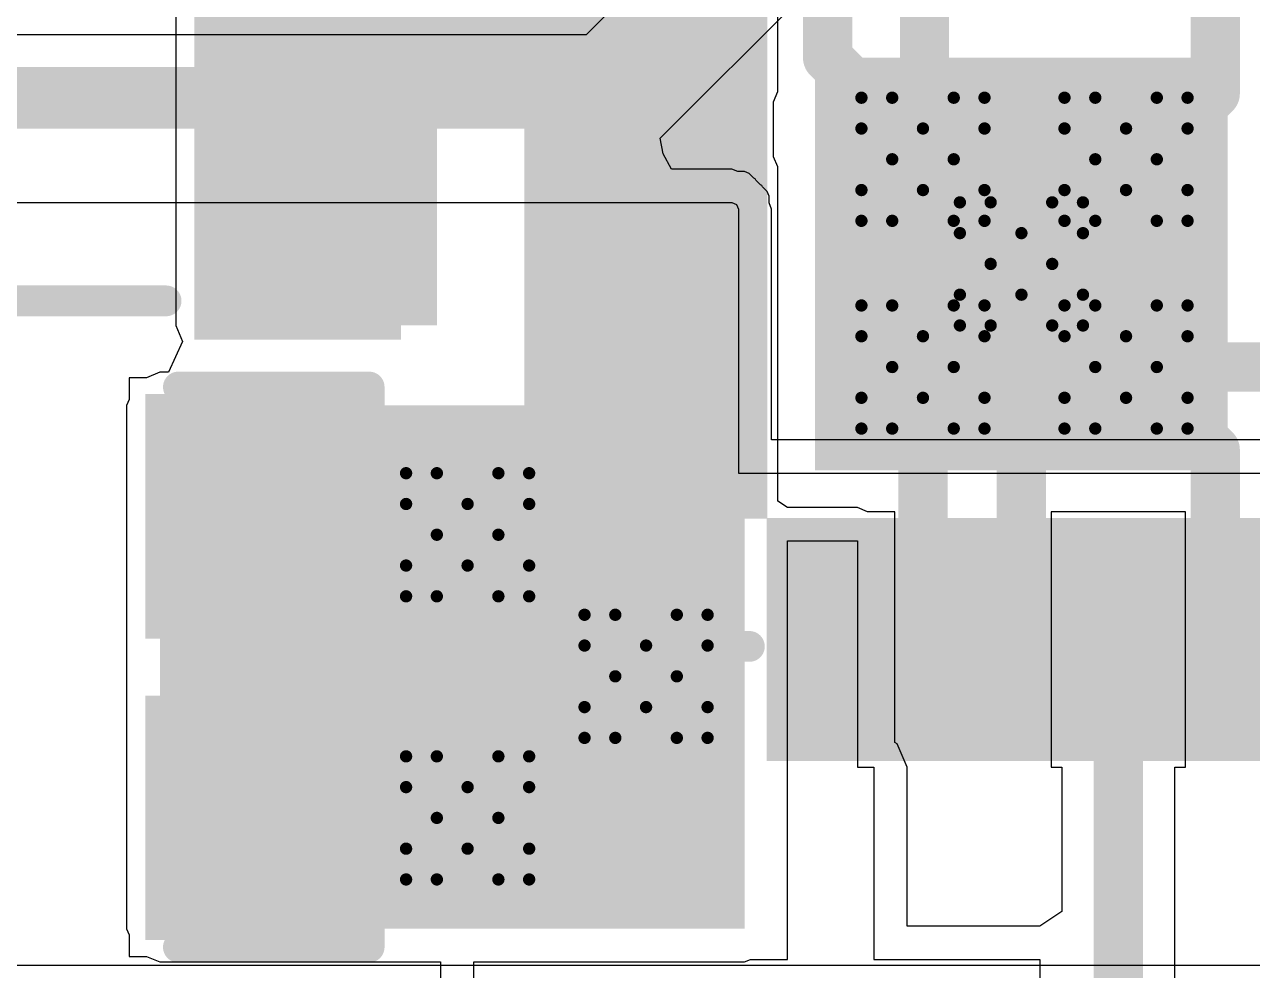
# Model space of a CAD drawing. Header units: inches. Extents: x -0.2 to 17.4, y -0.2 to 2.6.
# Drawn here: x 1.554 to 1.7535, y 0.9392 to 1.0929 of the extents above; entities that cross this region are included whole.
import ezdxf

# ---------------------------------------------------------------- set-up
doc = ezdxf.new("R2010")
doc.units = ezdxf.units.IN
doc.header["$MEASUREMENT"] = 0
for name, color, linetype in [('Bottom Layer', 5, 'Continuous'), ('Drill Drawing', 1, 'Continuous'), ('Top Layer', 1, 'Continuous'), ('Top Overlay', 2, 'Continuous'), ('Top Paste', 8, 'Continuous'), ('Top Solder', 216, 'Continuous'), ('Via Holes', 16, 'Continuous')]:
    doc.layers.add(name, color=color, linetype=linetype)

# ---------------------------------------------------------------- blocks, each defined once
blk = doc.blocks.new('20_QFN_3X3__21')
at = {"layer": 'Top Layer'}
for points in [[(-0.0374, 0.07677), (-0.02559, 0.07677), (-0.02559, 0.04528), (-0.0374, 0.04528)], [(-0.02165, 0.07677), (-0.00984, 0.07677), (-0.00984, 0.04528), (-0.02165, 0.04528)], [(-0.00591, 0.07677), (0.00591, 0.07677), (0.00591, 0.04528), (-0.00591, 0.04528)], [(0.00984, 0.07677), (0.02165, 0.07677), (0.02165, 0.04528), (0.00984, 0.04528)], [(0.02559, 0.07677), (0.0374, 0.07677), (0.0374, 0.04528), (0.02559, 0.04528)], [(-0.04528, 0.0374), (-0.04528, 0.02559), (-0.07677, 0.02559), (-0.07677, 0.0374)], [(0.07677, 0.0374), (0.07677, 0.02559), (0.04528, 0.02559), (0.04528, 0.0374)], [(-0.02953, 0.02953), (0.02953, 0.02953), (0.02953, -0.02953), (-0.02953, -0.02953)], [(-0.04528, 0.02165), (-0.04528, 0.00984), (-0.07677, 0.00984), (-0.07677, 0.02165)], [(0.07677, 0.02165), (0.07677, 0.00984), (0.04528, 0.00984), (0.04528, 0.02165)], [(-0.04528, 0.00591), (-0.04528, -0.00591), (-0.07677, -0.00591), (-0.07677, 0.00591)], [(0.07677, 0.00591), (0.07677, -0.00591), (0.04528, -0.00591), (0.04528, 0.00591)], [(-0.04528, -0.00984), (-0.04528, -0.02165), (-0.07677, -0.02165), (-0.07677, -0.00984)], [(0.07677, -0.00984), (0.07677, -0.02165), (0.04528, -0.02165), (0.04528, -0.00984)], [(-0.04528, -0.02559), (-0.04528, -0.0374), (-0.07677, -0.0374), (-0.07677, -0.02559)], [(0.07677, -0.02559), (0.07677, -0.0374), (0.04528, -0.0374), (0.04528, -0.02559)], [(-0.0374, -0.04528), (-0.02559, -0.04528), (-0.02559, -0.07677), (-0.0374, -0.07677)], [(-0.02165, -0.04528), (-0.00984, -0.04528), (-0.00984, -0.07677), (-0.02165, -0.07677)], [(-0.00591, -0.04528), (0.00591, -0.04528), (0.00591, -0.07677), (-0.00591, -0.07677)], [(0.00984, -0.04528), (0.02165, -0.04528), (0.02165, -0.07677), (0.00984, -0.07677)], [(0.02559, -0.04528), (0.0374, -0.04528), (0.0374, -0.07677), (0.02559, -0.07677)]]:
    blk.add_hatch(color=1, dxfattribs=at).paths.add_polyline_path(points)
at = {"layer": 'Top Paste'}
for points in [[(-0.0374, 0.07677), (-0.02559, 0.07677), (-0.02559, 0.04528), (-0.0374, 0.04528)], [(-0.02165, 0.07677), (-0.00984, 0.07677), (-0.00984, 0.04528), (-0.02165, 0.04528)], [(-0.00591, 0.07677), (0.00591, 0.07677), (0.00591, 0.04528), (-0.00591, 0.04528)], [(0.00984, 0.07677), (0.02165, 0.07677), (0.02165, 0.04528), (0.00984, 0.04528)], [(0.02559, 0.07677), (0.0374, 0.07677), (0.0374, 0.04528), (0.02559, 0.04528)], [(-0.04528, 0.0374), (-0.04528, 0.02559), (-0.07677, 0.02559), (-0.07677, 0.0374)], [(0.07677, 0.0374), (0.07677, 0.02559), (0.04528, 0.02559), (0.04528, 0.0374)], [(-0.02953, 0.02953), (0.02953, 0.02953), (0.02953, -0.02953), (-0.02953, -0.02953)], [(-0.04528, 0.02165), (-0.04528, 0.00984), (-0.07677, 0.00984), (-0.07677, 0.02165)], [(0.07677, 0.02165), (0.07677, 0.00984), (0.04528, 0.00984), (0.04528, 0.02165)], [(-0.04528, 0.00591), (-0.04528, -0.00591), (-0.07677, -0.00591), (-0.07677, 0.00591)], [(0.07677, 0.00591), (0.07677, -0.00591), (0.04528, -0.00591), (0.04528, 0.00591)], [(-0.04528, -0.00984), (-0.04528, -0.02165), (-0.07677, -0.02165), (-0.07677, -0.00984)], [(0.07677, -0.00984), (0.07677, -0.02165), (0.04528, -0.02165), (0.04528, -0.00984)], [(-0.04528, -0.02559), (-0.04528, -0.0374), (-0.07677, -0.0374), (-0.07677, -0.02559)], [(0.07677, -0.02559), (0.07677, -0.0374), (0.04528, -0.0374), (0.04528, -0.02559)], [(-0.0374, -0.04528), (-0.02559, -0.04528), (-0.02559, -0.07677), (-0.0374, -0.07677)], [(-0.02165, -0.04528), (-0.00984, -0.04528), (-0.00984, -0.07677), (-0.02165, -0.07677)], [(-0.00591, -0.04528), (0.00591, -0.04528), (0.00591, -0.07677), (-0.00591, -0.07677)], [(0.00984, -0.04528), (0.02165, -0.04528), (0.02165, -0.07677), (0.00984, -0.07677)], [(0.02559, -0.04528), (0.0374, -0.04528), (0.0374, -0.07677), (0.02559, -0.07677)]]:
    blk.add_hatch(color=8, dxfattribs=at).paths.add_polyline_path(points)
at = {"layer": 'Top Solder'}
for points in [[(-0.0414, 0.08077), (-0.02159, 0.08077), (-0.02159, 0.04128), (-0.0414, 0.04128)], [(-0.02565, 0.08077), (-0.00584, 0.08077), (-0.00584, 0.04128), (-0.02565, 0.04128)], [(-0.00991, 0.08077), (0.00991, 0.08077), (0.00991, 0.04128), (-0.00991, 0.04128)], [(0.00584, 0.08077), (0.02565, 0.08077), (0.02565, 0.04128), (0.00584, 0.04128)], [(0.02159, 0.08077), (0.0414, 0.08077), (0.0414, 0.04128), (0.02159, 0.04128)], [(-0.04128, 0.0414), (-0.04128, 0.02159), (-0.08077, 0.02159), (-0.08077, 0.0414)], [(0.08077, 0.0414), (0.08077, 0.02159), (0.04128, 0.02159), (0.04128, 0.0414)], [(-0.03353, 0.03353), (0.03353, 0.03353), (0.03353, -0.03353), (-0.03353, -0.03353)], [(-0.04128, 0.02565), (-0.04128, 0.00584), (-0.08077, 0.00584), (-0.08077, 0.02565)], [(0.08077, 0.02565), (0.08077, 0.00584), (0.04128, 0.00584), (0.04128, 0.02565)], [(-0.04128, 0.00991), (-0.04128, -0.00991), (-0.08077, -0.00991), (-0.08077, 0.00991)], [(0.08077, 0.00991), (0.08077, -0.00991), (0.04128, -0.00991), (0.04128, 0.00991)], [(-0.04128, -0.00584), (-0.04128, -0.02565), (-0.08077, -0.02565), (-0.08077, -0.00584)], [(0.08077, -0.00584), (0.08077, -0.02565), (0.04128, -0.02565), (0.04128, -0.00584)], [(-0.04128, -0.02159), (-0.04128, -0.0414), (-0.08077, -0.0414), (-0.08077, -0.02159)], [(0.08077, -0.02159), (0.08077, -0.0414), (0.04128, -0.0414), (0.04128, -0.02159)], [(-0.0414, -0.04128), (-0.02159, -0.04128), (-0.02159, -0.08077), (-0.0414, -0.08077)], [(-0.02565, -0.04128), (-0.00584, -0.04128), (-0.00584, -0.08077), (-0.02565, -0.08077)], [(-0.00991, -0.04128), (0.00991, -0.04128), (0.00991, -0.08077), (-0.00991, -0.08077)], [(0.00584, -0.04128), (0.02565, -0.04128), (0.02565, -0.08077), (0.00584, -0.08077)], [(0.02159, -0.04128), (0.0414, -0.04128), (0.0414, -0.08077), (0.02159, -0.08077)]]:
    blk.add_hatch(color=216, dxfattribs=at).paths.add_polyline_path(points)
at = {"layer": 'Top Overlay', "const_width": 0.005}
for points in [[(-0.06214, 0.04421), (-0.06214, 0.06187)], [(-0.04439, 0.06187), (-0.06214, 0.06187)], [(0.06214, 0.06187), (0.04439, 0.06187)], [(0.06214, 0.04421), (0.06214, 0.06187)], [(-0.08902, 0.0265), (-0.08902, 0.0365)], [(-0.08402, 0.0315), (-0.08902, 0.0365)], [(-0.08902, 0.0265), (-0.08402, 0.0315)], [(-0.06214, -0.06187), (-0.06214, -0.04421)], [(0.06214, -0.06187), (0.06214, -0.04421)], [(-0.04439, -0.06187), (-0.06214, -0.06187)], [(0.06214, -0.06187), (0.04439, -0.06187)]]:
    blk.add_lwpolyline(points, dxfattribs=at)
at = {"layer": 'Top Overlay', "const_width": 0.0025}
for points in [[(-0.06339, 0.06187, 1), (-0.06089, 0.06187, 1)], [(-0.06339, 0.06187, 1), (-0.06089, 0.06187, 1)], [(-0.04564, 0.06187, 1), (-0.04314, 0.06187, 1)], [(0.04314, 0.06187, 1), (0.04564, 0.06187, 1)], [(0.06089, 0.06187, 1), (0.06339, 0.06187, 1)], [(0.06089, 0.06187, 1), (0.06339, 0.06187, 1)], [(-0.06339, 0.04421, 1), (-0.06089, 0.04421, 1)], [(0.06089, 0.04421, 1), (0.06339, 0.04421, 1)], [(-0.09027, 0.0365, 1), (-0.08777, 0.0365, 1)], [(-0.09027, 0.0365, 1), (-0.08777, 0.0365, 1)], [(-0.08527, 0.0315, 1), (-0.08277, 0.0315, 1)], [(-0.08527, 0.0315, 1), (-0.08277, 0.0315, 1)], [(-0.09027, 0.0265, 1), (-0.08777, 0.0265, 1)], [(-0.09027, 0.0265, 1), (-0.08777, 0.0265, 1)], [(-0.06339, -0.04421, 1), (-0.06089, -0.04421, 1)], [(0.06089, -0.04421, 1), (0.06339, -0.04421, 1)], [(-0.06339, -0.06187, 1), (-0.06089, -0.06187, 1)], [(-0.06339, -0.06187, 1), (-0.06089, -0.06187, 1)], [(-0.04564, -0.06187, 1), (-0.04314, -0.06187, 1)], [(0.04314, -0.06187, 1), (0.04564, -0.06187, 1)], [(0.06089, -0.06187, 1), (0.06339, -0.06187, 1)], [(0.06089, -0.06187, 1), (0.06339, -0.06187, 1)]]:
    blk.add_lwpolyline(points, format="xyb", close=True, dxfattribs=at)
blk = doc.blocks.new('IND_1008__2520_M_______70')
at = {"layer": 'Top Layer'}
for points in [[(-0.0502, 0.04331), (-0.02461, 0.04331), (-0.02461, -0.04331), (-0.0502, -0.04331)], [(0.02461, 0.04331), (0.0502, 0.04331), (0.0502, -0.04331), (0.02461, -0.04331)]]:
    blk.add_hatch(color=1, dxfattribs=at).paths.add_polyline_path(points)
at = {"layer": 'Top Paste'}
for points in [[(-0.0502, 0.04331), (-0.02461, 0.04331), (-0.02461, -0.04331), (-0.0502, -0.04331)], [(0.02461, 0.04331), (0.0502, 0.04331), (0.0502, -0.04331), (0.02461, -0.04331)]]:
    blk.add_hatch(color=8, dxfattribs=at).paths.add_polyline_path(points)
at = {"layer": 'Top Solder'}
for points in [[(-0.0542, 0.04731), (-0.02061, 0.04731), (-0.02061, -0.04731), (-0.0542, -0.04731)], [(0.02061, 0.04731), (0.0542, 0.04731), (0.0542, -0.04731), (0.02061, -0.04731)]]:
    blk.add_hatch(color=216, dxfattribs=at).paths.add_polyline_path(points)
at = {"layer": 'Top Overlay', "const_width": 0.005}
for points in [[(0.016, 0.041), (-0.016, 0.041)], [(0.016, -0.041), (-0.016, -0.041)]]:
    blk.add_lwpolyline(points, dxfattribs=at)
at = {"layer": 'Top Overlay', "const_width": 0.0025}
for points in [[(-0.01725, 0.041, 1), (-0.01475, 0.041, 1)], [(0.01475, 0.041, 1), (0.01725, 0.041, 1)], [(-0.01725, -0.041, 1), (-0.01475, -0.041, 1)], [(0.01475, -0.041, 1), (0.01725, -0.041, 1)]]:
    blk.add_lwpolyline(points, format="xyb", close=True, dxfattribs=at)
blk = doc.blocks.new('C___0603_120')
at = {"layer": 'Top Layer'}
for points in [[(-0.015, 0.0175), (-0.015, -0.0175), (-0.045, -0.0175), (-0.045, 0.0175)], [(0.045, 0.0175), (0.045, -0.0175), (0.015, -0.0175), (0.015, 0.0175)]]:
    blk.add_hatch(color=1, dxfattribs=at).paths.add_polyline_path(points)
at = {"layer": 'Top Paste'}
for points in [[(-0.015, 0.0175), (-0.015, -0.0175), (-0.045, -0.0175), (-0.045, 0.0175)], [(0.045, 0.0175), (0.045, -0.0175), (0.015, -0.0175), (0.015, 0.0175)]]:
    blk.add_hatch(color=8, dxfattribs=at).paths.add_polyline_path(points)
at = {"layer": 'Top Solder'}
for points in [[(-0.01264, 0.01986), (-0.01264, -0.01986), (-0.04736, -0.01986), (-0.04736, 0.01986)], [(0.04736, 0.01986), (0.04736, -0.01986), (0.01264, -0.01986), (0.01264, 0.01986)]]:
    blk.add_hatch(color=216, dxfattribs=at).paths.add_polyline_path(points)
at = {"layer": 'Top Overlay', "const_width": 0.005}
for points in [[(-0.049, 0.021), (-0.018, 0.021)], [(-0.049, -0.021), (-0.049, 0.021)], [(0.018, 0.021), (0.049, 0.021)], [(0.049, -0.021), (0.049, 0.021)], [(-0.049, -0.021), (-0.018, -0.021)], [(0.018, -0.021), (0.049, -0.021)]]:
    blk.add_lwpolyline(points, dxfattribs=at)
at = {"layer": 'Top Overlay', "const_width": 0.0025}
for points in [[(-0.05025, 0.021, 1), (-0.04775, 0.021, 1)], [(-0.05025, 0.021, 1), (-0.04775, 0.021, 1)], [(-0.01925, 0.021, 1), (-0.01675, 0.021, 1)], [(0.01675, 0.021, 1), (0.01925, 0.021, 1)], [(0.04775, 0.021, 1), (0.05025, 0.021, 1)], [(0.04775, 0.021, 1), (0.05025, 0.021, 1)], [(-0.05025, -0.021, 1), (-0.04775, -0.021, 1)], [(-0.05025, -0.021, 1), (-0.04775, -0.021, 1)], [(-0.01925, -0.021, 1), (-0.01675, -0.021, 1)], [(0.01675, -0.021, 1), (0.01925, -0.021, 1)], [(0.04775, -0.021, 1), (0.05025, -0.021, 1)], [(0.04775, -0.021, 1), (0.05025, -0.021, 1)]]:
    blk.add_lwpolyline(points, format="xyb", close=True, dxfattribs=at)
blk = doc.blocks.new('C___0603_121')
at = {"layer": 'Top Layer'}
for points in [[(-0.015, 0.0175), (-0.015, -0.0175), (-0.045, -0.0175), (-0.045, 0.0175)], [(0.045, 0.0175), (0.045, -0.0175), (0.015, -0.0175), (0.015, 0.0175)]]:
    blk.add_hatch(color=1, dxfattribs=at).paths.add_polyline_path(points)
at = {"layer": 'Top Paste'}
for points in [[(-0.015, 0.0175), (-0.015, -0.0175), (-0.045, -0.0175), (-0.045, 0.0175)], [(0.045, 0.0175), (0.045, -0.0175), (0.015, -0.0175), (0.015, 0.0175)]]:
    blk.add_hatch(color=8, dxfattribs=at).paths.add_polyline_path(points)
at = {"layer": 'Top Solder'}
for points in [[(-0.01264, 0.01986), (-0.01264, -0.01986), (-0.04736, -0.01986), (-0.04736, 0.01986)], [(0.04736, 0.01986), (0.04736, -0.01986), (0.01264, -0.01986), (0.01264, 0.01986)]]:
    blk.add_hatch(color=216, dxfattribs=at).paths.add_polyline_path(points)
at = {"layer": 'Top Overlay', "const_width": 0.005}
for points in [[(-0.049, 0.021), (-0.018, 0.021)], [(-0.049, -0.021), (-0.049, 0.021)], [(0.018, 0.021), (0.049, 0.021)], [(0.049, -0.021), (0.049, 0.021)], [(-0.049, -0.021), (-0.018, -0.021)], [(0.018, -0.021), (0.049, -0.021)]]:
    blk.add_lwpolyline(points, dxfattribs=at)
at = {"layer": 'Top Overlay', "const_width": 0.0025}
for points in [[(-0.05025, 0.021, 1), (-0.04775, 0.021, 1)], [(-0.05025, 0.021, 1), (-0.04775, 0.021, 1)], [(-0.01925, 0.021, 1), (-0.01675, 0.021, 1)], [(0.01675, 0.021, 1), (0.01925, 0.021, 1)], [(0.04775, 0.021, 1), (0.05025, 0.021, 1)], [(0.04775, 0.021, 1), (0.05025, 0.021, 1)], [(-0.05025, -0.021, 1), (-0.04775, -0.021, 1)], [(-0.05025, -0.021, 1), (-0.04775, -0.021, 1)], [(-0.01925, -0.021, 1), (-0.01675, -0.021, 1)], [(0.01675, -0.021, 1), (0.01925, -0.021, 1)], [(0.04775, -0.021, 1), (0.05025, -0.021, 1)], [(0.04775, -0.021, 1), (0.05025, -0.021, 1)]]:
    blk.add_lwpolyline(points, format="xyb", close=True, dxfattribs=at)

msp = doc.modelspace()

# ---------------------------------------------------------------- hatches: boundary and pattern name
at = {"layer": 'Bottom Layer'}
h = msp.add_hatch(color=5, dxfattribs=at)
edge = h.paths.add_edge_path()
edge.add_arc((1.7, 1.071), 0.01181, 0, 360)
h = msp.add_hatch(color=5, dxfattribs=at)
edge = h.paths.add_edge_path()
edge.add_arc((1.733, 1.071), 0.01181, 0, 360)
h = msp.add_hatch(color=5, dxfattribs=at)
edge = h.paths.add_edge_path()
edge.add_arc((1.716, 1.054), 0.01181, 0, 360)
h = msp.add_hatch(color=5, dxfattribs=at)
edge = h.paths.add_edge_path()
edge.add_arc((1.7, 1.03725), 0.01181, 0, 360)
h = msp.add_hatch(color=5, dxfattribs=at)
edge = h.paths.add_edge_path()
edge.add_arc((1.733, 1.03725), 0.01181, 0, 360)
h = msp.add_hatch(color=5, dxfattribs=at)
edge = h.paths.add_edge_path()
edge.add_arc((1.626, 1.01), 0.01181, 0, 360)
h = msp.add_hatch(color=5, dxfattribs=at)
edge = h.paths.add_edge_path()
edge.add_arc((1.655, 0.987), 0.01181, 0, 360)
h = msp.add_hatch(color=5, dxfattribs=at)
edge = h.paths.add_edge_path()
edge.add_arc((1.626, 0.964), 0.01181, 0, 360)
at = {"layer": 'Top Layer'}
for points in [[(1.584, 1.044), (1.621, 1.044), (1.621, 1.133), (1.584, 1.133)], [(1.671, 1.133), (1.584, 1.133), (1.584, 1.082), (1.671, 1.082)], [(1.639, 0.946), (1.671, 0.946), (1.671, 1.06975), (1.639, 1.06975)], [(1.576, 0.946), (1.647, 0.946), (1.647, 1.031), (1.576, 1.031)]]:
    msp.add_hatch(color=1, dxfattribs=at).paths.add_polyline_path(points)
h = msp.add_hatch(color=1, dxfattribs=at)
edge = h.paths.add_edge_path()
edge.add_arc((1.7, 1.071), 0.01181, 0, 360)
h = msp.add_hatch(color=1, dxfattribs=at)
edge = h.paths.add_edge_path()
edge.add_arc((1.733, 1.071), 0.01181, 0, 360)
h = msp.add_hatch(color=1, dxfattribs=at)
edge = h.paths.add_edge_path()
edge.add_arc((1.716, 1.054), 0.01181, 0, 360)
h = msp.add_hatch(color=1, dxfattribs=at)
edge = h.paths.add_edge_path()
edge.add_arc((1.7, 1.03725), 0.01181, 0, 360)
h = msp.add_hatch(color=1, dxfattribs=at)
edge = h.paths.add_edge_path()
edge.add_arc((1.733, 1.03725), 0.01181, 0, 360)
h = msp.add_hatch(color=1, dxfattribs=at)
edge = h.paths.add_edge_path()
edge.add_arc((1.626, 1.01), 0.01181, 0, 360)
h = msp.add_hatch(color=1, dxfattribs=at)
edge = h.paths.add_edge_path()
edge.add_arc((1.655, 0.987), 0.01181, 0, 360)
h = msp.add_hatch(color=1, dxfattribs=at)
edge = h.paths.add_edge_path()
edge.add_arc((1.626, 0.964), 0.01181, 0, 360)
at = {"layer": 'Via Holes'}
h = msp.add_hatch(color=7, dxfattribs=at)
edge = h.paths.add_edge_path()
edge.add_arc((1.7, 1.071), 0.00591, 0, 360)
h = msp.add_hatch(color=7, dxfattribs=at)
edge = h.paths.add_edge_path()
edge.add_arc((1.733, 1.071), 0.00591, 0, 360)
h = msp.add_hatch(color=7, dxfattribs=at)
edge = h.paths.add_edge_path()
edge.add_arc((1.716, 1.054), 0.00591, 0, 360)
h = msp.add_hatch(color=7, dxfattribs=at)
edge = h.paths.add_edge_path()
edge.add_arc((1.7, 1.03725), 0.00591, 0, 360)
h = msp.add_hatch(color=7, dxfattribs=at)
edge = h.paths.add_edge_path()
edge.add_arc((1.733, 1.03725), 0.00591, 0, 360)
h = msp.add_hatch(color=7, dxfattribs=at)
edge = h.paths.add_edge_path()
edge.add_arc((1.626, 1.01), 0.00591, 0, 360)
h = msp.add_hatch(color=7, dxfattribs=at)
edge = h.paths.add_edge_path()
edge.add_arc((1.655, 0.987), 0.00591, 0, 360)
h = msp.add_hatch(color=7, dxfattribs=at)
edge = h.paths.add_edge_path()
edge.add_arc((1.626, 0.964), 0.00591, 0, 360)

# ---------------------------------------------------------------- linework, layer by layer
at = {"layer": 'Bottom Layer'}
for p, q in [((1.69786, 1.1438), (1.64526, 1.0912)), ((1.65731, 1.07441), (1.71228, 1.12938)), ((1.64526, 1.0912), (1.38458, 1.0912)), ((1.65776, 1.07188), (1.65731, 1.07441)), ((1.65914, 1.06941), (1.65776, 1.07188)), ((1.66892, 1.06941), (1.65914, 1.06941)), ((1.66992, 1.069), (1.66892, 1.06941)), ((1.67099, 1.069), (1.66992, 1.069)), ((1.67176, 1.06868), (1.67099, 1.069)), ((1.67252, 1.06792), (1.67176, 1.06868)), ((1.67176, 1.06868), (1.67176, 1.06868)), ((1.67176, 1.06868), (1.67176, 1.06868)), ((1.67275, 1.06783), (1.67252, 1.06792)), ((1.67285, 1.06759), (1.67275, 1.06783)), ((1.67359, 1.06685), (1.67285, 1.06759)), ((1.67383, 1.06675), (1.67359, 1.06685)), ((1.67392, 1.06652), (1.67383, 1.06675)), ((1.67468, 1.06576), (1.67392, 1.06652)), ((1.675, 1.06499), (1.67468, 1.06576)), ((1.67468, 1.06576), (1.67468, 1.06576)), ((1.67468, 1.06576), (1.67468, 1.06576)), ((1.23765, 1.064), (1.66892, 1.064)), ((1.66892, 1.064), (1.66968, 1.06368)), ((1.66968, 1.06368), (1.67, 1.06292)), ((1.675, 1.06392), (1.675, 1.06499)), ((1.67541, 1.06292), (1.675, 1.06392)), ((1.67, 1.06292), (1.67, 1.02)), ((1.67541, 1.02541), (1.67541, 1.06292)), ((1.85192, 1.02541), (1.67541, 1.02541)), ((1.67, 1.02), (1.85192, 1.02)), ((1.853, 0.94), (1.42727, 0.94))]:
    msp.add_line(p, q, dxfattribs=at)
at = {"layer": 'Bottom Layer', "const_width": 0.01}
for points in [[(1.64948, 1.081), (1.71467, 1.14619)], [(1.371, 1.081), (1.64948, 1.081)]]:
    msp.add_lwpolyline(points, dxfattribs=at)
at = {"layer": 'Bottom Layer', "const_width": 0.005}
msp.add_lwpolyline([(1.64698, 1.081, 1), (1.65198, 1.081, 1)], format="xyb", close=True, dxfattribs=at)
msp.add_lwpolyline([(1.64698, 1.081, 1), (1.65198, 1.081, 1)], format="xyb", close=True, dxfattribs=at)
at = {"layer": 'Drill Drawing', "const_width": 0.002}
for points in [[(1.69, 1.076), (1.69, 1.081)], [(1.69, 1.081), (1.695, 1.081)], [(1.695, 1.081), (1.7, 1.076)], [(1.7, 1.076), (1.705, 1.081)], [(1.705, 1.081), (1.71, 1.081)], [(1.71, 1.076), (1.71, 1.081)], [(1.723, 1.076), (1.723, 1.081)], [(1.723, 1.081), (1.728, 1.081)], [(1.728, 1.081), (1.733, 1.076)], [(1.733, 1.076), (1.738, 1.081)], [(1.738, 1.081), (1.743, 1.081)], [(1.743, 1.076), (1.743, 1.081)], [(1.69, 1.076), (1.695, 1.071)], [(1.705, 1.071), (1.71, 1.076)], [(1.723, 1.076), (1.728, 1.071)], [(1.738, 1.071), (1.743, 1.076)], [(1.69, 1.066), (1.695, 1.071)], [(1.705, 1.071), (1.71, 1.066)], [(1.723, 1.066), (1.728, 1.071)], [(1.738, 1.071), (1.743, 1.066)], [(1.69, 1.061), (1.69, 1.066)], [(1.695, 1.061), (1.7, 1.066)], [(1.7, 1.066), (1.705, 1.061)], [(1.71, 1.061), (1.71, 1.066)], [(1.723, 1.061), (1.723, 1.066)], [(1.728, 1.061), (1.733, 1.066)], [(1.733, 1.066), (1.738, 1.061)], [(1.743, 1.061), (1.743, 1.066)], [(1.706, 1.059), (1.706, 1.064)], [(1.706, 1.064), (1.711, 1.064)], [(1.711, 1.064), (1.716, 1.059)], [(1.716, 1.059), (1.721, 1.064)], [(1.721, 1.064), (1.726, 1.064)], [(1.726, 1.059), (1.726, 1.064)], [(1.69, 1.061), (1.695, 1.061)], [(1.705, 1.061), (1.71, 1.061)], [(1.723, 1.061), (1.728, 1.061)], [(1.738, 1.061), (1.743, 1.061)], [(1.706, 1.059), (1.711, 1.054)], [(1.721, 1.054), (1.726, 1.059)], [(1.706, 1.049), (1.711, 1.054)], [(1.721, 1.054), (1.726, 1.049)], [(1.706, 1.044), (1.706, 1.049)], [(1.711, 1.044), (1.716, 1.049)], [(1.716, 1.049), (1.721, 1.044)], [(1.726, 1.044), (1.726, 1.049)], [(1.69, 1.04225), (1.69, 1.04725)], [(1.69, 1.04725), (1.695, 1.04725)], [(1.695, 1.04725), (1.7, 1.04225)], [(1.7, 1.04225), (1.705, 1.04725)], [(1.705, 1.04725), (1.71, 1.04725)], [(1.71, 1.04225), (1.71, 1.04725)], [(1.723, 1.04225), (1.723, 1.04725)], [(1.723, 1.04725), (1.728, 1.04725)], [(1.728, 1.04725), (1.733, 1.04225)], [(1.733, 1.04225), (1.738, 1.04725)], [(1.738, 1.04725), (1.743, 1.04725)], [(1.743, 1.04225), (1.743, 1.04725)], [(1.706, 1.044), (1.711, 1.044)], [(1.721, 1.044), (1.726, 1.044)], [(1.69, 1.04225), (1.695, 1.03725)], [(1.705, 1.03725), (1.71, 1.04225)], [(1.723, 1.04225), (1.728, 1.03725)], [(1.738, 1.03725), (1.743, 1.04225)], [(1.69, 1.03225), (1.695, 1.03725)], [(1.705, 1.03725), (1.71, 1.03225)], [(1.723, 1.03225), (1.728, 1.03725)], [(1.738, 1.03725), (1.743, 1.03225)], [(1.69, 1.02725), (1.69, 1.03225)], [(1.695, 1.02725), (1.7, 1.03225)], [(1.7, 1.03225), (1.705, 1.02725)], [(1.71, 1.02725), (1.71, 1.03225)], [(1.723, 1.02725), (1.723, 1.03225)], [(1.728, 1.02725), (1.733, 1.03225)], [(1.733, 1.03225), (1.738, 1.02725)], [(1.743, 1.02725), (1.743, 1.03225)], [(1.69, 1.02725), (1.695, 1.02725)], [(1.705, 1.02725), (1.71, 1.02725)], [(1.723, 1.02725), (1.728, 1.02725)], [(1.738, 1.02725), (1.743, 1.02725)], [(1.616, 1.015), (1.616, 1.02)], [(1.616, 1.02), (1.621, 1.02)], [(1.621, 1.02), (1.626, 1.015)], [(1.626, 1.015), (1.631, 1.02)], [(1.631, 1.02), (1.636, 1.02)], [(1.636, 1.015), (1.636, 1.02)], [(1.616, 1.015), (1.621, 1.01)], [(1.631, 1.01), (1.636, 1.015)], [(1.616, 1.005), (1.621, 1.01)], [(1.631, 1.01), (1.636, 1.005)], [(1.616, 1), (1.616, 1.005)], [(1.621, 1), (1.626, 1.005)], [(1.626, 1.005), (1.631, 1)], [(1.636, 1), (1.636, 1.005)], [(1.616, 1), (1.621, 1)], [(1.631, 1), (1.636, 1)], [(1.645, 0.992), (1.645, 0.997)], [(1.645, 0.997), (1.65, 0.997)], [(1.65, 0.997), (1.655, 0.992)], [(1.655, 0.992), (1.66, 0.997)], [(1.66, 0.997), (1.665, 0.997)], [(1.665, 0.992), (1.665, 0.997)], [(1.645, 0.992), (1.65, 0.987)], [(1.66, 0.987), (1.665, 0.992)], [(1.645, 0.982), (1.65, 0.987)], [(1.66, 0.987), (1.665, 0.982)], [(1.645, 0.977), (1.645, 0.982)], [(1.65, 0.977), (1.655, 0.982)], [(1.655, 0.982), (1.66, 0.977)], [(1.665, 0.977), (1.665, 0.982)], [(1.645, 0.977), (1.65, 0.977)], [(1.66, 0.977), (1.665, 0.977)], [(1.616, 0.969), (1.616, 0.974)], [(1.616, 0.974), (1.621, 0.974)], [(1.621, 0.974), (1.626, 0.969)], [(1.626, 0.969), (1.631, 0.974)], [(1.631, 0.974), (1.636, 0.974)], [(1.636, 0.969), (1.636, 0.974)], [(1.616, 0.969), (1.621, 0.964)], [(1.631, 0.964), (1.636, 0.969)], [(1.616, 0.959), (1.621, 0.964)], [(1.631, 0.964), (1.636, 0.959)], [(1.616, 0.954), (1.616, 0.959)], [(1.621, 0.954), (1.626, 0.959)], [(1.626, 0.959), (1.631, 0.954)], [(1.636, 0.954), (1.636, 0.959)], [(1.616, 0.954), (1.621, 0.954)], [(1.631, 0.954), (1.636, 0.954)]]:
    msp.add_lwpolyline(points, dxfattribs=at)
at = {"layer": 'Drill Drawing', "const_width": 0.001}
for points in [[(1.6895, 1.081, 1), (1.6905, 1.081, 1)], [(1.6895, 1.081, 1), (1.6905, 1.081, 1)], [(1.6945, 1.081, 1), (1.6955, 1.081, 1)], [(1.6945, 1.081, 1), (1.6955, 1.081, 1)], [(1.7045, 1.081, 1), (1.7055, 1.081, 1)], [(1.7045, 1.081, 1), (1.7055, 1.081, 1)], [(1.7095, 1.081, 1), (1.7105, 1.081, 1)], [(1.7095, 1.081, 1), (1.7105, 1.081, 1)], [(1.7225, 1.081, 1), (1.7235, 1.081, 1)], [(1.7225, 1.081, 1), (1.7235, 1.081, 1)], [(1.7275, 1.081, 1), (1.7285, 1.081, 1)], [(1.7275, 1.081, 1), (1.7285, 1.081, 1)], [(1.7375, 1.081, 1), (1.7385, 1.081, 1)], [(1.7375, 1.081, 1), (1.7385, 1.081, 1)], [(1.7425, 1.081, 1), (1.7435, 1.081, 1)], [(1.7425, 1.081, 1), (1.7435, 1.081, 1)], [(1.6895, 1.076, 1), (1.6905, 1.076, 1)], [(1.6895, 1.076, 1), (1.6905, 1.076, 1)], [(1.6995, 1.076, 1), (1.7005, 1.076, 1)], [(1.6995, 1.076, 1), (1.7005, 1.076, 1)], [(1.7095, 1.076, 1), (1.7105, 1.076, 1)], [(1.7095, 1.076, 1), (1.7105, 1.076, 1)], [(1.7225, 1.076, 1), (1.7235, 1.076, 1)], [(1.7225, 1.076, 1), (1.7235, 1.076, 1)], [(1.7325, 1.076, 1), (1.7335, 1.076, 1)], [(1.7325, 1.076, 1), (1.7335, 1.076, 1)], [(1.7425, 1.076, 1), (1.7435, 1.076, 1)], [(1.7425, 1.076, 1), (1.7435, 1.076, 1)], [(1.6945, 1.071, 1), (1.6955, 1.071, 1)], [(1.6945, 1.071, 1), (1.6955, 1.071, 1)], [(1.7045, 1.071, 1), (1.7055, 1.071, 1)], [(1.7045, 1.071, 1), (1.7055, 1.071, 1)], [(1.7275, 1.071, 1), (1.7285, 1.071, 1)], [(1.7275, 1.071, 1), (1.7285, 1.071, 1)], [(1.7375, 1.071, 1), (1.7385, 1.071, 1)], [(1.7375, 1.071, 1), (1.7385, 1.071, 1)], [(1.6895, 1.066, 1), (1.6905, 1.066, 1)], [(1.6895, 1.066, 1), (1.6905, 1.066, 1)], [(1.6995, 1.066, 1), (1.7005, 1.066, 1)], [(1.6995, 1.066, 1), (1.7005, 1.066, 1)], [(1.7095, 1.066, 1), (1.7105, 1.066, 1)], [(1.7095, 1.066, 1), (1.7105, 1.066, 1)], [(1.7225, 1.066, 1), (1.7235, 1.066, 1)], [(1.7225, 1.066, 1), (1.7235, 1.066, 1)], [(1.7325, 1.066, 1), (1.7335, 1.066, 1)], [(1.7325, 1.066, 1), (1.7335, 1.066, 1)], [(1.7425, 1.066, 1), (1.7435, 1.066, 1)], [(1.7425, 1.066, 1), (1.7435, 1.066, 1)], [(1.7055, 1.064, 1), (1.7065, 1.064, 1)], [(1.7055, 1.064, 1), (1.7065, 1.064, 1)], [(1.7105, 1.064, 1), (1.7115, 1.064, 1)], [(1.7105, 1.064, 1), (1.7115, 1.064, 1)], [(1.7205, 1.064, 1), (1.7215, 1.064, 1)], [(1.7205, 1.064, 1), (1.7215, 1.064, 1)], [(1.7255, 1.064, 1), (1.7265, 1.064, 1)], [(1.7255, 1.064, 1), (1.7265, 1.064, 1)], [(1.6895, 1.061, 1), (1.6905, 1.061, 1)], [(1.6895, 1.061, 1), (1.6905, 1.061, 1)], [(1.6945, 1.061, 1), (1.6955, 1.061, 1)], [(1.6945, 1.061, 1), (1.6955, 1.061, 1)], [(1.7045, 1.061, 1), (1.7055, 1.061, 1)], [(1.7045, 1.061, 1), (1.7055, 1.061, 1)], [(1.7095, 1.061, 1), (1.7105, 1.061, 1)], [(1.7095, 1.061, 1), (1.7105, 1.061, 1)], [(1.7225, 1.061, 1), (1.7235, 1.061, 1)], [(1.7225, 1.061, 1), (1.7235, 1.061, 1)], [(1.7275, 1.061, 1), (1.7285, 1.061, 1)], [(1.7275, 1.061, 1), (1.7285, 1.061, 1)], [(1.7375, 1.061, 1), (1.7385, 1.061, 1)], [(1.7375, 1.061, 1), (1.7385, 1.061, 1)], [(1.7425, 1.061, 1), (1.7435, 1.061, 1)], [(1.7425, 1.061, 1), (1.7435, 1.061, 1)], [(1.7055, 1.059, 1), (1.7065, 1.059, 1)], [(1.7055, 1.059, 1), (1.7065, 1.059, 1)], [(1.7155, 1.059, 1), (1.7165, 1.059, 1)], [(1.7155, 1.059, 1), (1.7165, 1.059, 1)], [(1.7255, 1.059, 1), (1.7265, 1.059, 1)], [(1.7255, 1.059, 1), (1.7265, 1.059, 1)], [(1.7105, 1.054, 1), (1.7115, 1.054, 1)], [(1.7105, 1.054, 1), (1.7115, 1.054, 1)], [(1.7205, 1.054, 1), (1.7215, 1.054, 1)], [(1.7205, 1.054, 1), (1.7215, 1.054, 1)], [(1.7055, 1.049, 1), (1.7065, 1.049, 1)], [(1.7055, 1.049, 1), (1.7065, 1.049, 1)], [(1.7155, 1.049, 1), (1.7165, 1.049, 1)], [(1.7155, 1.049, 1), (1.7165, 1.049, 1)], [(1.7255, 1.049, 1), (1.7265, 1.049, 1)], [(1.7255, 1.049, 1), (1.7265, 1.049, 1)], [(1.6895, 1.04725, 1), (1.6905, 1.04725, 1)], [(1.6895, 1.04725, 1), (1.6905, 1.04725, 1)], [(1.6945, 1.04725, 1), (1.6955, 1.04725, 1)], [(1.6945, 1.04725, 1), (1.6955, 1.04725, 1)], [(1.7045, 1.04725, 1), (1.7055, 1.04725, 1)], [(1.7045, 1.04725, 1), (1.7055, 1.04725, 1)], [(1.7095, 1.04725, 1), (1.7105, 1.04725, 1)], [(1.7095, 1.04725, 1), (1.7105, 1.04725, 1)], [(1.7225, 1.04725, 1), (1.7235, 1.04725, 1)], [(1.7225, 1.04725, 1), (1.7235, 1.04725, 1)], [(1.7275, 1.04725, 1), (1.7285, 1.04725, 1)], [(1.7275, 1.04725, 1), (1.7285, 1.04725, 1)], [(1.7375, 1.04725, 1), (1.7385, 1.04725, 1)], [(1.7375, 1.04725, 1), (1.7385, 1.04725, 1)], [(1.7425, 1.04725, 1), (1.7435, 1.04725, 1)], [(1.7425, 1.04725, 1), (1.7435, 1.04725, 1)], [(1.7055, 1.044, 1), (1.7065, 1.044, 1)], [(1.7055, 1.044, 1), (1.7065, 1.044, 1)], [(1.7105, 1.044, 1), (1.7115, 1.044, 1)], [(1.7105, 1.044, 1), (1.7115, 1.044, 1)], [(1.7205, 1.044, 1), (1.7215, 1.044, 1)], [(1.7205, 1.044, 1), (1.7215, 1.044, 1)], [(1.7255, 1.044, 1), (1.7265, 1.044, 1)], [(1.7255, 1.044, 1), (1.7265, 1.044, 1)], [(1.6895, 1.04225, 1), (1.6905, 1.04225, 1)], [(1.6895, 1.04225, 1), (1.6905, 1.04225, 1)], [(1.6995, 1.04225, 1), (1.7005, 1.04225, 1)], [(1.6995, 1.04225, 1), (1.7005, 1.04225, 1)], [(1.7095, 1.04225, 1), (1.7105, 1.04225, 1)], [(1.7095, 1.04225, 1), (1.7105, 1.04225, 1)], [(1.7225, 1.04225, 1), (1.7235, 1.04225, 1)], [(1.7225, 1.04225, 1), (1.7235, 1.04225, 1)], [(1.7325, 1.04225, 1), (1.7335, 1.04225, 1)], [(1.7325, 1.04225, 1), (1.7335, 1.04225, 1)], [(1.7425, 1.04225, 1), (1.7435, 1.04225, 1)], [(1.7425, 1.04225, 1), (1.7435, 1.04225, 1)], [(1.6945, 1.03725, 1), (1.6955, 1.03725, 1)], [(1.6945, 1.03725, 1), (1.6955, 1.03725, 1)], [(1.7045, 1.03725, 1), (1.7055, 1.03725, 1)], [(1.7045, 1.03725, 1), (1.7055, 1.03725, 1)], [(1.7275, 1.03725, 1), (1.7285, 1.03725, 1)], [(1.7275, 1.03725, 1), (1.7285, 1.03725, 1)], [(1.7375, 1.03725, 1), (1.7385, 1.03725, 1)], [(1.7375, 1.03725, 1), (1.7385, 1.03725, 1)], [(1.6895, 1.03225, 1), (1.6905, 1.03225, 1)], [(1.6895, 1.03225, 1), (1.6905, 1.03225, 1)], [(1.6995, 1.03225, 1), (1.7005, 1.03225, 1)], [(1.6995, 1.03225, 1), (1.7005, 1.03225, 1)], [(1.7095, 1.03225, 1), (1.7105, 1.03225, 1)], [(1.7095, 1.03225, 1), (1.7105, 1.03225, 1)], [(1.7225, 1.03225, 1), (1.7235, 1.03225, 1)], [(1.7225, 1.03225, 1), (1.7235, 1.03225, 1)], [(1.7325, 1.03225, 1), (1.7335, 1.03225, 1)], [(1.7325, 1.03225, 1), (1.7335, 1.03225, 1)], [(1.7425, 1.03225, 1), (1.7435, 1.03225, 1)], [(1.7425, 1.03225, 1), (1.7435, 1.03225, 1)], [(1.6895, 1.02725, 1), (1.6905, 1.02725, 1)], [(1.6895, 1.02725, 1), (1.6905, 1.02725, 1)], [(1.6945, 1.02725, 1), (1.6955, 1.02725, 1)], [(1.6945, 1.02725, 1), (1.6955, 1.02725, 1)], [(1.7045, 1.02725, 1), (1.7055, 1.02725, 1)], [(1.7045, 1.02725, 1), (1.7055, 1.02725, 1)], [(1.7095, 1.02725, 1), (1.7105, 1.02725, 1)], [(1.7095, 1.02725, 1), (1.7105, 1.02725, 1)], [(1.7225, 1.02725, 1), (1.7235, 1.02725, 1)], [(1.7225, 1.02725, 1), (1.7235, 1.02725, 1)], [(1.7275, 1.02725, 1), (1.7285, 1.02725, 1)], [(1.7275, 1.02725, 1), (1.7285, 1.02725, 1)], [(1.7375, 1.02725, 1), (1.7385, 1.02725, 1)], [(1.7375, 1.02725, 1), (1.7385, 1.02725, 1)], [(1.7425, 1.02725, 1), (1.7435, 1.02725, 1)], [(1.7425, 1.02725, 1), (1.7435, 1.02725, 1)], [(1.6155, 1.02, 1), (1.6165, 1.02, 1)], [(1.6155, 1.02, 1), (1.6165, 1.02, 1)], [(1.6205, 1.02, 1), (1.6215, 1.02, 1)], [(1.6205, 1.02, 1), (1.6215, 1.02, 1)], [(1.6305, 1.02, 1), (1.6315, 1.02, 1)], [(1.6305, 1.02, 1), (1.6315, 1.02, 1)], [(1.6355, 1.02, 1), (1.6365, 1.02, 1)], [(1.6355, 1.02, 1), (1.6365, 1.02, 1)], [(1.6155, 1.015, 1), (1.6165, 1.015, 1)], [(1.6155, 1.015, 1), (1.6165, 1.015, 1)], [(1.6255, 1.015, 1), (1.6265, 1.015, 1)], [(1.6255, 1.015, 1), (1.6265, 1.015, 1)], [(1.6355, 1.015, 1), (1.6365, 1.015, 1)], [(1.6355, 1.015, 1), (1.6365, 1.015, 1)], [(1.6205, 1.01, 1), (1.6215, 1.01, 1)], [(1.6205, 1.01, 1), (1.6215, 1.01, 1)], [(1.6305, 1.01, 1), (1.6315, 1.01, 1)], [(1.6305, 1.01, 1), (1.6315, 1.01, 1)], [(1.6155, 1.005, 1), (1.6165, 1.005, 1)], [(1.6155, 1.005, 1), (1.6165, 1.005, 1)], [(1.6255, 1.005, 1), (1.6265, 1.005, 1)], [(1.6255, 1.005, 1), (1.6265, 1.005, 1)], [(1.6355, 1.005, 1), (1.6365, 1.005, 1)], [(1.6355, 1.005, 1), (1.6365, 1.005, 1)], [(1.6155, 1, 1), (1.6165, 1, 1)], [(1.6155, 1, 1), (1.6165, 1, 1)], [(1.6205, 1, 1), (1.6215, 1, 1)], [(1.6205, 1, 1), (1.6215, 1, 1)], [(1.6305, 1, 1), (1.6315, 1, 1)], [(1.6305, 1, 1), (1.6315, 1, 1)], [(1.6355, 1, 1), (1.6365, 1, 1)], [(1.6355, 1, 1), (1.6365, 1, 1)], [(1.6445, 0.997, 1), (1.6455, 0.997, 1)], [(1.6445, 0.997, 1), (1.6455, 0.997, 1)], [(1.6495, 0.997, 1), (1.6505, 0.997, 1)], [(1.6495, 0.997, 1), (1.6505, 0.997, 1)], [(1.6595, 0.997, 1), (1.6605, 0.997, 1)], [(1.6595, 0.997, 1), (1.6605, 0.997, 1)], [(1.6645, 0.997, 1), (1.6655, 0.997, 1)], [(1.6645, 0.997, 1), (1.6655, 0.997, 1)], [(1.6445, 0.992, 1), (1.6455, 0.992, 1)], [(1.6445, 0.992, 1), (1.6455, 0.992, 1)], [(1.6545, 0.992, 1), (1.6555, 0.992, 1)], [(1.6545, 0.992, 1), (1.6555, 0.992, 1)], [(1.6645, 0.992, 1), (1.6655, 0.992, 1)], [(1.6645, 0.992, 1), (1.6655, 0.992, 1)], [(1.6495, 0.987, 1), (1.6505, 0.987, 1)], [(1.6495, 0.987, 1), (1.6505, 0.987, 1)], [(1.6595, 0.987, 1), (1.6605, 0.987, 1)], [(1.6595, 0.987, 1), (1.6605, 0.987, 1)], [(1.6445, 0.982, 1), (1.6455, 0.982, 1)], [(1.6445, 0.982, 1), (1.6455, 0.982, 1)], [(1.6545, 0.982, 1), (1.6555, 0.982, 1)], [(1.6545, 0.982, 1), (1.6555, 0.982, 1)], [(1.6645, 0.982, 1), (1.6655, 0.982, 1)], [(1.6645, 0.982, 1), (1.6655, 0.982, 1)], [(1.6445, 0.977, 1), (1.6455, 0.977, 1)], [(1.6445, 0.977, 1), (1.6455, 0.977, 1)], [(1.6495, 0.977, 1), (1.6505, 0.977, 1)], [(1.6495, 0.977, 1), (1.6505, 0.977, 1)], [(1.6595, 0.977, 1), (1.6605, 0.977, 1)], [(1.6595, 0.977, 1), (1.6605, 0.977, 1)], [(1.6645, 0.977, 1), (1.6655, 0.977, 1)], [(1.6645, 0.977, 1), (1.6655, 0.977, 1)], [(1.6155, 0.974, 1), (1.6165, 0.974, 1)], [(1.6155, 0.974, 1), (1.6165, 0.974, 1)], [(1.6205, 0.974, 1), (1.6215, 0.974, 1)], [(1.6205, 0.974, 1), (1.6215, 0.974, 1)], [(1.6305, 0.974, 1), (1.6315, 0.974, 1)], [(1.6305, 0.974, 1), (1.6315, 0.974, 1)], [(1.6355, 0.974, 1), (1.6365, 0.974, 1)], [(1.6355, 0.974, 1), (1.6365, 0.974, 1)], [(1.6155, 0.969, 1), (1.6165, 0.969, 1)], [(1.6155, 0.969, 1), (1.6165, 0.969, 1)], [(1.6255, 0.969, 1), (1.6265, 0.969, 1)], [(1.6255, 0.969, 1), (1.6265, 0.969, 1)], [(1.6355, 0.969, 1), (1.6365, 0.969, 1)], [(1.6355, 0.969, 1), (1.6365, 0.969, 1)], [(1.6205, 0.964, 1), (1.6215, 0.964, 1)], [(1.6205, 0.964, 1), (1.6215, 0.964, 1)], [(1.6305, 0.964, 1), (1.6315, 0.964, 1)], [(1.6305, 0.964, 1), (1.6315, 0.964, 1)], [(1.6155, 0.959, 1), (1.6165, 0.959, 1)], [(1.6155, 0.959, 1), (1.6165, 0.959, 1)], [(1.6255, 0.959, 1), (1.6265, 0.959, 1)], [(1.6255, 0.959, 1), (1.6265, 0.959, 1)], [(1.6355, 0.959, 1), (1.6365, 0.959, 1)], [(1.6355, 0.959, 1), (1.6365, 0.959, 1)], [(1.6155, 0.954, 1), (1.6165, 0.954, 1)], [(1.6155, 0.954, 1), (1.6165, 0.954, 1)], [(1.6205, 0.954, 1), (1.6215, 0.954, 1)], [(1.6205, 0.954, 1), (1.6215, 0.954, 1)], [(1.6305, 0.954, 1), (1.6315, 0.954, 1)], [(1.6305, 0.954, 1), (1.6315, 0.954, 1)], [(1.6355, 0.954, 1), (1.6365, 0.954, 1)], [(1.6355, 0.954, 1), (1.6365, 0.954, 1)]]:
    msp.add_lwpolyline(points, format="xyb", close=True, dxfattribs=at)
at = {"layer": 'Top Layer'}
for p, q in [((1.57859, 1.133), (1.57859, 1.082)), ((1.67641, 1.082), (1.67641, 1.133)), ((1.57859, 1.082), (1.57859, 1.044)), ((1.67572, 1.08034), (1.67641, 1.082)), ((1.67572, 1.07141), (1.67572, 1.08034)), ((1.67641, 1.06975), (1.67572, 1.07141)), ((1.67641, 1.01547), (1.67641, 1.06975)), ((1.57859, 1.044), (1.57966, 1.04141)), ((1.57966, 1.04141), (1.5774, 1.03641)), ((1.576, 1.03641), (1.5738, 1.0355)), ((1.5774, 1.03641), (1.576, 1.03641)), ((1.5738, 1.0355), (1.571, 1.0355)), ((1.571, 1.0355), (1.571, 1.03199)), ((1.571, 1.03199), (1.57059, 1.031)), ((1.57059, 1.031), (1.57059, 0.946)), ((1.678, 1.01441), (1.67641, 1.01547)), ((1.68935, 1.01441), (1.678, 1.01441)), ((1.69101, 1.01372), (1.68935, 1.01441)), ((1.69541, 1.01372), (1.69101, 1.01372)), ((1.69541, 0.97623), (1.69541, 1.01372)), ((1.74265, 1.01372), (1.72084, 1.01372)), ((1.72084, 1.01372), (1.72084, 0.97223)), ((1.74265, 0.97223), (1.74265, 1.01372)), ((1.678, 0.941), (1.678, 1.009)), ((1.678, 1.009), (1.68935, 1.009)), ((1.68935, 1.009), (1.68935, 0.97223)), ((1.69583, 0.97606), (1.69541, 0.97623)), ((1.69741, 0.97223), (1.69583, 0.97606)), ((1.68935, 0.97223), (1.692, 0.97223)), ((1.692, 0.97223), (1.692, 0.941)), ((1.69741, 0.94641), (1.69741, 0.97223)), ((1.72084, 0.97223), (1.72257, 0.97223)), ((1.72257, 0.97223), (1.72257, 0.9488)), ((1.74092, 0.93241), (1.74092, 0.97223)), ((1.74092, 0.97223), (1.74265, 0.97223)), ((1.72257, 0.9488), (1.719, 0.94641)), ((1.57059, 0.946), (1.571, 0.94501)), ((1.719, 0.94641), (1.69741, 0.94641)), ((1.571, 0.94501), (1.571, 0.9415)), ((1.571, 0.9415), (1.5738, 0.9415)), ((1.5738, 0.9415), (1.576, 0.94059)), ((1.576, 0.94059), (1.62159, 0.94059)), ((1.62159, 0.94059), (1.62159, 0.93581)), ((1.627, 0.898), (1.627, 0.94059)), ((1.627, 0.94059), (1.671, 0.94059)), ((1.671, 0.94059), (1.67199, 0.941)), ((1.67199, 0.941), (1.678, 0.941)), ((1.692, 0.941), (1.719, 0.941)), ((1.719, 0.941), (1.719, 0.898))]:
    msp.add_line(p, q, dxfattribs=at)
at = {"layer": 'Top Layer', "const_width": 0.008}
for points in [[(1.6845, 1.0875), (1.6845, 1.11502)], [(1.70025, 1.06475), (1.70025, 1.11502)], [(1.7475, 1.08169), (1.7475, 1.11502)], [(1.6845, 1.0875), (1.69047, 1.08153)], [(1.69047, 1.07953), (1.69047, 1.08153)], [(1.74281, 1.077), (1.7475, 1.08169)], [(1.69047, 1.07953), (1.694, 1.076)], [(1.694, 1.076), (1.696, 1.076)], [(1.696, 1.071), (1.696, 1.076)], [(1.742, 1.077), (1.74281, 1.077)], [(1.70025, 1.06475), (1.705, 1.06)], [(1.716, 0.99298), (1.716, 1.054)], [(1.73, 1.038), (1.73075, 1.03725)], [(1.73075, 1.03725), (1.733, 1.03725)], [(1.733, 1.03725), (1.78002, 1.03725)], [(1.7, 0.99323), (1.7, 1.031)], [(1.739, 1.031), (1.74153, 1.02847)], [(1.74153, 1.02847), (1.74281, 1.02847)], [(1.74281, 1.02847), (1.7475, 1.02379)], [(1.7475, 0.99298), (1.7475, 1.02379)], [(1.73175, 0.92675), (1.73175, 0.99298)]]:
    msp.add_lwpolyline(points, dxfattribs=at)
at = {"layer": 'Top Layer', "const_width": 0.004}
for points in [[(1.6825, 1.0875, 1), (1.6865, 1.0875, 1)], [(1.6825, 1.0875, 1), (1.6865, 1.0875, 1)], [(1.68847, 1.08153, 1), (1.69247, 1.08153, 1)], [(1.68847, 1.08153, 1), (1.69247, 1.08153, 1)], [(1.7455, 1.08169, 1), (1.7495, 1.08169, 1)], [(1.7455, 1.08169, 1), (1.7495, 1.08169, 1)], [(1.68847, 1.07953, 1), (1.69247, 1.07953, 1)], [(1.68847, 1.07953, 1), (1.69247, 1.07953, 1)], [(1.692, 1.076, 1), (1.696, 1.076, 1)], [(1.692, 1.076, 1), (1.696, 1.076, 1)], [(1.694, 1.076, 1), (1.698, 1.076, 1)], [(1.694, 1.076, 1), (1.698, 1.076, 1)], [(1.74, 1.077, 1), (1.744, 1.077, 1)], [(1.74081, 1.077, 1), (1.74481, 1.077, 1)], [(1.74081, 1.077, 1), (1.74481, 1.077, 1)], [(1.694, 1.071, 1), (1.698, 1.071, 1)], [(1.69825, 1.06475, 1), (1.70225, 1.06475, 1)], [(1.69825, 1.06475, 1), (1.70225, 1.06475, 1)], [(1.703, 1.06, 1), (1.707, 1.06, 1)], [(1.714, 1.054, 1), (1.718, 1.054, 1)], [(1.728, 1.038, 1), (1.732, 1.038, 1)], [(1.72875, 1.03725, 1), (1.73275, 1.03725, 1)], [(1.72875, 1.03725, 1), (1.73275, 1.03725, 1)], [(1.731, 1.03725, 1), (1.735, 1.03725, 1)], [(1.731, 1.03725, 1), (1.735, 1.03725, 1)], [(1.698, 1.031, 1), (1.702, 1.031, 1)], [(1.737, 1.031, 1), (1.741, 1.031, 1)], [(1.73953, 1.02847, 1), (1.74353, 1.02847, 1)], [(1.73953, 1.02847, 1), (1.74353, 1.02847, 1)], [(1.74081, 1.02847, 1), (1.74481, 1.02847, 1)], [(1.74081, 1.02847, 1), (1.74481, 1.02847, 1)], [(1.7455, 1.02379, 1), (1.7495, 1.02379, 1)], [(1.7455, 1.02379, 1), (1.7495, 1.02379, 1)], [(1.698, 0.99323, 1), (1.702, 0.99323, 1)], [(1.714, 0.99298, 1), (1.718, 0.99298, 1)], [(1.72975, 0.99298, 1), (1.73375, 0.99298, 1)], [(1.7455, 0.99298, 1), (1.7495, 0.99298, 1)]]:
    msp.add_lwpolyline(points, format="xyb", close=True, dxfattribs=at)

# ---------------------------------------------------------------- block references
for name, p, rotation in [('20_QFN_3X3__21', (1.716, 1.054), 270), ('IND_1008__2520_M_______70', (1.561, 1.089), 180)]:
    msp.add_blockref(name, p, dxfattribs=dict(rotation=rotation))
for name, p in [('C___0603_120', (1.561, 1.013)), ('C___0603_121', (1.561, 0.964))]:
    msp.add_blockref(name, p)

doc.saveas('drawing.dxf')
